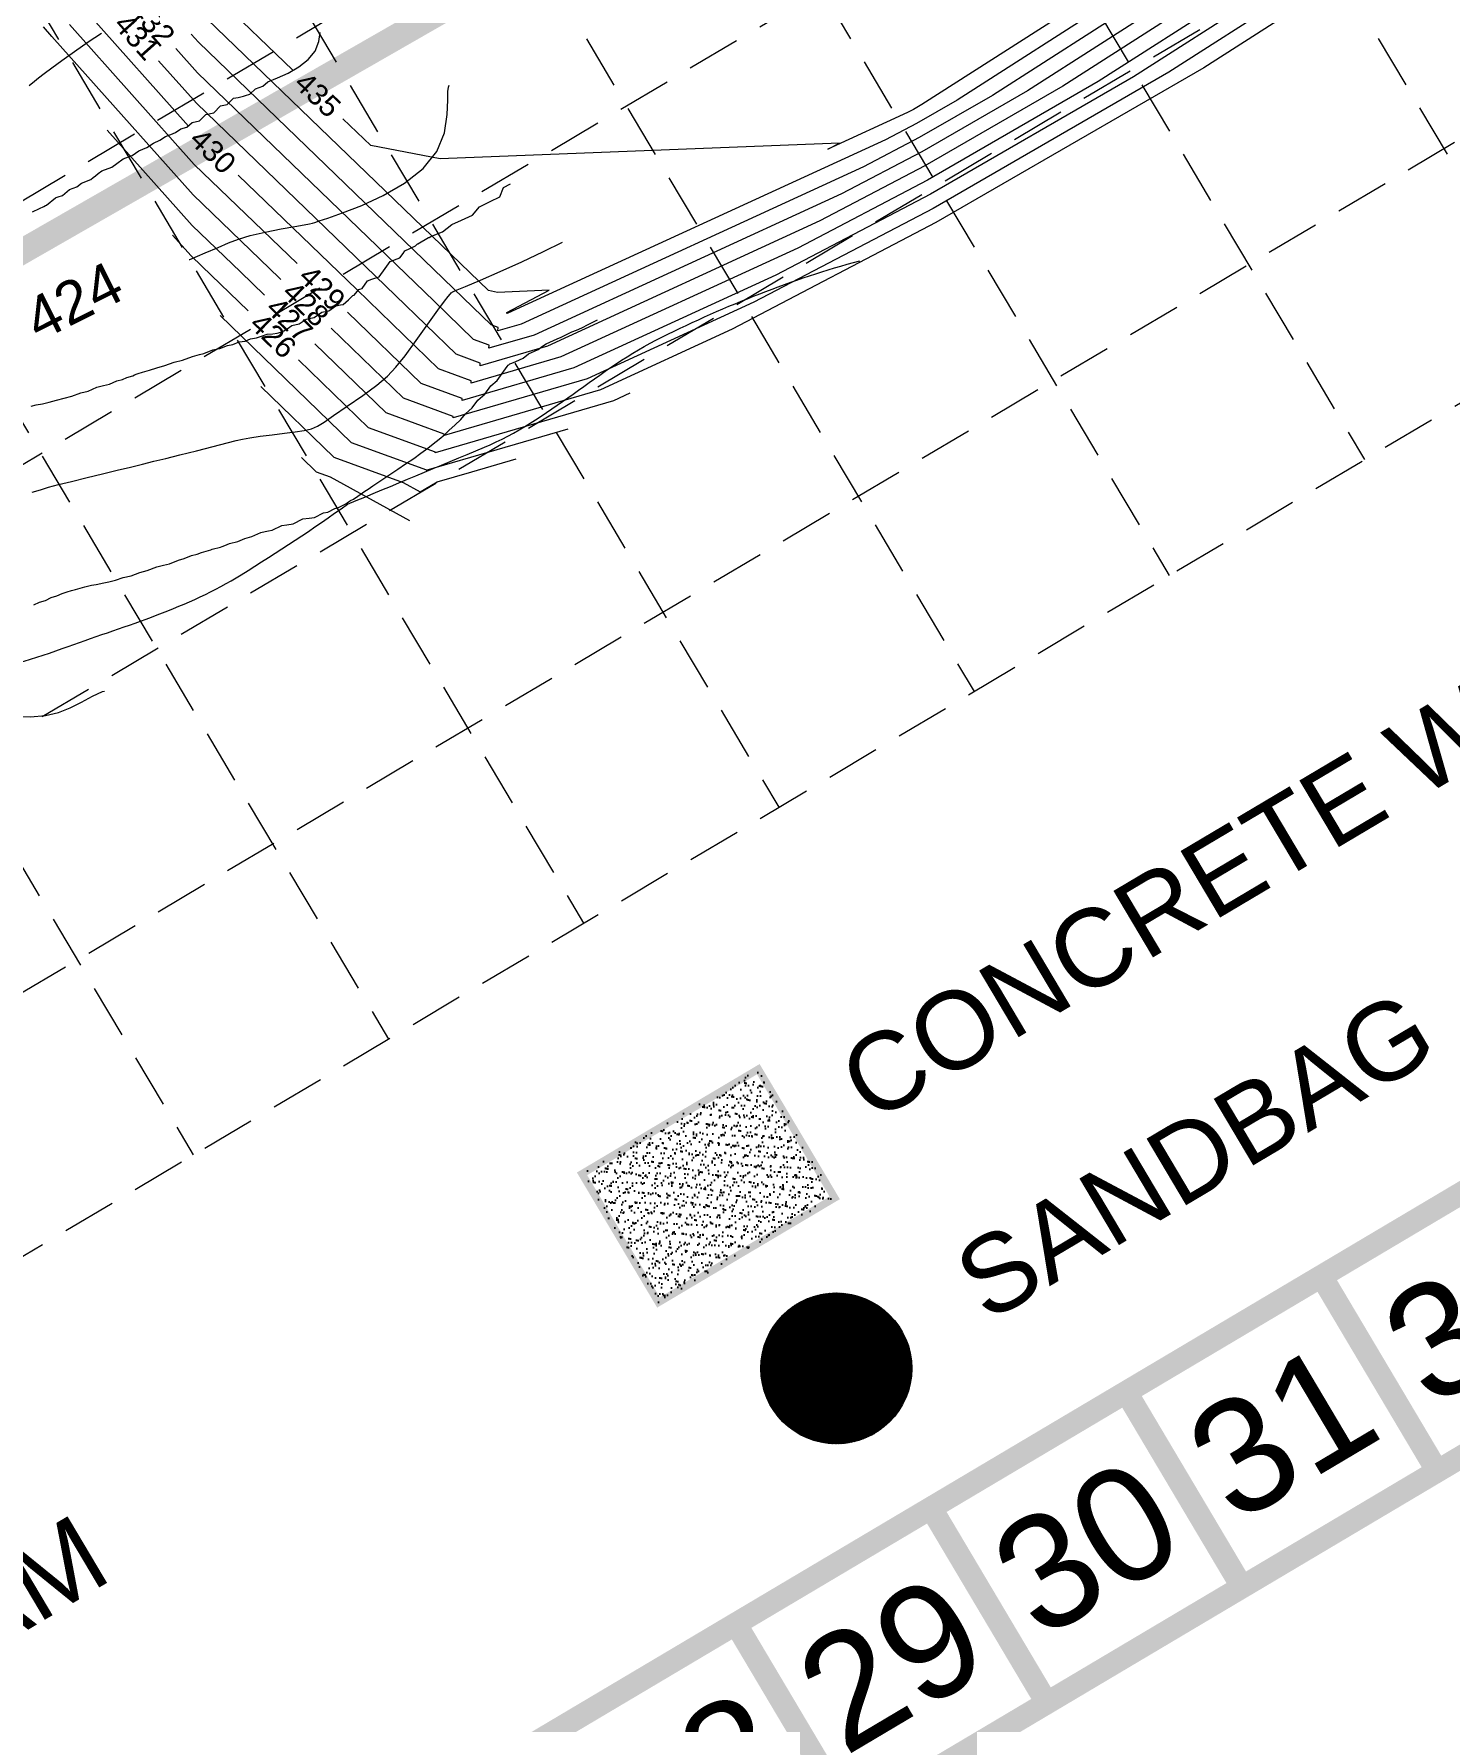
# Model space of a CAD drawing. Header units: inches. Extents: x 2527773 to 2531821, y 6906669 to 6910268.
# Drawn here: x 2530012.8 to 2530346.7, y 6907488.7 to 6907886.8 of the extents above; entities that cross this region are included whole.
import ezdxf
from ezdxf.enums import TextEntityAlignment as Align

# ---------------------------------------------------------------- set-up
doc = ezdxf.new("R2010")
doc.units = ezdxf.units.IN
doc.header["$MEASUREMENT"] = 0
doc.linetypes.add('DGN Style 2', pattern=[85.538802, 51.323281, -34.215521])
doc.linetypes.add('HIDDEN', pattern=[0.009525, 0.00635, -0.003175])
for name, color, linetype in [('BASE', 7, 'Continuous'), ('GRID', 254, 'HIDDEN'), ('LEGEND', 7, 'Continuous'), ('SILT FENCE', 200, 'Continuous')]:
    doc.layers.add(name, color=color, linetype=linetype)
for name, color, linetype, lineweight in [('Level 8', 7, 'Continuous', 0), ('SV-topo-25128(old) - SV-TOPO-CONT-MAJR-LINE', 253, 'DGN Style 2', 0), ('SV-topo-25128(old) - SV-TOPO-CONT-MINR-LINE', 253, 'DGN Style 2', 0), ('SV-topo-25128(old) - SV-TOPO-CONT-MINR-TXT1', 253, 'DGN Style 2', 0)]:
    doc.layers.add(name, color=color, linetype=linetype, lineweight=lineweight)
doc.styles.add("L200'", font='ARIAL.TTF', dxfattribs={"height": 0.001969})
doc.styles.get("Standard").update_dxf_attribs({"font": 'ARIAL.TTF'})
doc.styles.add('Style-WORKING', font='WORKING.shx')
doc.linetypes.add('GC 100 Yr Fp', pattern='A,1,-0.6,["100-YR FP",Style-WORKING,S=0.1,R=0,X=-0.4043,Y=-0.05],-0.6,4', length=6.2)

msp = doc.modelspace()

# ---------------------------------------------------------------- hatches: boundary and pattern name
at = {"layer": 'BASE'}
h = msp.add_hatch(dxfattribs=at)
h.set_pattern_fill('AR-SAND', color=30, scale=1.412349, angle=30.7037, style=0)
h.set_pattern_definition([(68.20371, (2531241.8561, 6908106.6432), (-1.466013, 2.2944396), [0, -2.1467704, 0, -2.4009932, 0, -2.295067]), (38.2037, (2531241.856, 6908106.6432), (0.113982, 4.703378), [0, -1.158126, 0, -1.934918, 0, -0.7414832]), (358.2037, (2531240.3625, 6908105.7562), (3.777623, 2.252615), [0, -0.7061745, 0, -2.542228, 0, -3.31902]), (348.2037, (2531240.3625, 6908105.7562), (3.017604, 3.233667), [0, -0.3530872, 0, -1.6665718, 0, -1.906671])])
h.paths.add_polyline_path([(2530201.74, 6907612.17), (2530183.72, 6907642.53), (2530142.14, 6907617.84), (2530160.17, 6907587.49)])
at = {"layer": 'GRID', "linetype": 'Continuous', "lineweight": 0}
h = msp.add_hatch(dxfattribs=at)
h.set_pattern_fill('ANSI31', color=3, style=0)
h.set_pattern_definition([(45, (-63.64654, -34.03957), (-0.0883883476483, 0.0883883476483), [])])
edge = h.paths.add_edge_path()
edge.add_arc((2530202.11, 6907571.93), 17.8, 0, 360)

# ---------------------------------------------------------------- linework, layer by layer
at = {"color": 35, "lineweight": 0}
for p, q in [((2530307.49, 6907924.64), (2530222.28, 6907870.11)), ((2530308.89, 6907921.3), (2530230.6, 6907871.19)), ((2530310.3, 6907917.97), (2530238.92, 6907872.28)), ((2530311.7, 6907914.63), (2530247.24, 6907873.37)), ((2530313.1, 6907911.3), (2530255.55, 6907874.46)), ((2530314.51, 6907907.96), (2530263.87, 6907875.55)), ((2530315.91, 6907904.63), (2530272.19, 6907876.64)), ((2530073.89, 6907878.22), (2530052.15, 6907899.21)), ((2530317.32, 6907901.29), (2530280.51, 6907877.73)), ((2530318.72, 6907897.96), (2530288.82, 6907878.82)), ((2530049.3, 6907865.04), (2530025.49, 6907891.74)), ((2530120.05, 6907826.21), (2530053.74, 6907890.24)), ((2530017.1, 6907886.21), (2530015.12, 6907888.43)), ((2530050.45, 6907848.81), (2530017.1, 6907886.21)), ((2530050.69, 6907856.01), (2530021.29, 6907888.97)), ((2530051.66, 6907884.81), (2530049.95, 6907886.73)), ((2530051.42, 6907877.61), (2530046.31, 6907883.34)), ((2530116.4, 6907822.31), (2530051.66, 6907884.81)), ((2530051.18, 6907870.41), (2530042.21, 6907880.47)), ((2530288.82, 6907878.82), (2530225.62, 6907842.28)), ((2530107.26, 6907823.7), (2530051.42, 6907877.61)), ((2530255.55, 6907874.46), (2530222.98, 6907855.63)), ((2530263.87, 6907875.55), (2530223.64, 6907852.29)), ((2530272.19, 6907876.64), (2530224.3, 6907848.96)), ((2530280.51, 6907877.73), (2530224.96, 6907845.62)), ((2530098.12, 6907825.08), (2530051.18, 6907870.41)), ((2530230.6, 6907871.19), (2530221.01, 6907865.65)), ((2530238.92, 6907872.28), (2530221.66, 6907862.31)), ((2530247.24, 6907873.37), (2530222.32, 6907858.97)), ((2530092.29, 6907860.46), (2530085.76, 6907866.76)), ((2530218.88, 6907868.22), (2530200.09, 6907859.58)), ((2530220.35, 6907868.99), (2530218.88, 6907868.22)), ((2530222.28, 6907870.11), (2530220.35, 6907868.99)), ((2530050.2, 6907841.61), (2530030.13, 6907864.11)), ((2530221.66, 6907862.31), (2530208.54, 6907855.43)), ((2530221.01, 6907865.65), (2530213.71, 6907861.83)), ((2530108.71, 6907857.33), (2530092.29, 6907860.46)), ((2530202.87, 6907861.05), (2530108.71, 6907857.33)), ((2530213.71, 6907861.83), (2530124.66, 6907820.9)), ((2530200.09, 6907859.58), (2530202.87, 6907861.05)), ((2530222.32, 6907858.97), (2530203.37, 6907849.04)), ((2530074.95, 6907832.59), (2530050.69, 6907856.01)), ((2530208.54, 6907855.43), (2530127.78, 6907818.32)), ((2530222.98, 6907855.63), (2530198.2, 6907842.65)), ((2530088.99, 6907826.47), (2530061.04, 6907853.45)), ((2530223.64, 6907852.29), (2530193.04, 6907836.26)), ((2530070.71, 6907829.24), (2530050.45, 6907848.81)), ((2530203.37, 6907849.04), (2530130.89, 6907815.74)), ((2530224.3, 6907848.96), (2530187.87, 6907829.87)), ((2530198.2, 6907842.65), (2530134, 6907813.15)), ((2530225.62, 6907842.28), (2530177.53, 6907817.09)), ((2530224.96, 6907845.62), (2530182.7, 6907823.48)), ((2530049.96, 6907834.41), (2530045.58, 6907839.32)), ((2530061.58, 6907830.63), (2530050.2, 6907841.61)), ((2530052.44, 6907832.01), (2530049.96, 6907834.41)), ((2530193.04, 6907836.26), (2530137.12, 6907810.57)), ((2530063.38, 6907821.42), (2530052.44, 6907832.01)), ((2530067.24, 6907825.14), (2530061.58, 6907830.63)), ((2530071.1, 6907828.87), (2530070.71, 6907829.24)), ((2530108.3, 6907807.76), (2530088.99, 6907826.47)), ((2530187.87, 6907829.87), (2530140.23, 6907807.98)), ((2530112.42, 6907811.23), (2530098.12, 6907825.08)), ((2530116.54, 6907814.7), (2530107.26, 6907823.7)), ((2530122.18, 6907825.81), (2530120.05, 6907826.21)), ((2530134.35, 6907826.29), (2530122.18, 6907825.81)), ((2530124.43, 6907821.06), (2530134.35, 6907826.29)), ((2530182.7, 6907823.48), (2530143.34, 6907805.4)), ((2530056.8, 6907820.33), (2530087.68, 6907790.41)), ((2530104.17, 6907804.29), (2530086.81, 6907821.12)), ((2530120.67, 6907818.18), (2530116.4, 6907822.31)), ((2530124.41, 6907820.83), (2530124.43, 6907821.06)), ((2530124.66, 6907820.9), (2530124.41, 6907820.83)), ((2530100.05, 6907800.82), (2530082.95, 6907817.39)), ((2530120.25, 6907813.35), (2530116.54, 6907814.7)), ((2530130.89, 6907815.74), (2530120.19, 6907812.61)), ((2530122.37, 6907817.55), (2530120.67, 6907818.18)), ((2530127.78, 6907818.32), (2530122.3, 6907816.72)), ((2530122.3, 6907816.72), (2530122.37, 6907817.55)), ((2530177.53, 6907817.09), (2530146.46, 6907802.81)), ((2530095.93, 6907797.35), (2530079.09, 6907813.66)), ((2530118.13, 6907809.14), (2530112.42, 6907811.23)), ((2530137.12, 6907810.57), (2530115.96, 6907804.39)), ((2530134, 6907813.15), (2530118.08, 6907808.5)), ((2530120.19, 6907812.61), (2530120.25, 6907813.35)), ((2530091.8, 6907793.88), (2530075.23, 6907809.93)), ((2530116.01, 6907804.94), (2530108.3, 6907807.76)), ((2530140.23, 6907807.98), (2530113.85, 6907800.28)), ((2530118.08, 6907808.5), (2530118.13, 6907809.14)), ((2530066.38, 6907803.59), (2530083.56, 6907786.94)), ((2530113.9, 6907800.74), (2530104.17, 6907804.29)), ((2530146.46, 6907802.81), (2530109.63, 6907792.06)), ((2530143.34, 6907805.4), (2530111.74, 6907796.17)), ((2530115.96, 6907804.39), (2530116.01, 6907804.94)), ((2530111.78, 6907796.53), (2530100.05, 6907800.82)), ((2530149.57, 6907800.23), (2530107.52, 6907787.96)), ((2530113.85, 6907800.28), (2530113.9, 6907800.74)), ((2530153.44, 6907802), (2530149.57, 6907800.23)), ((2530109.66, 6907792.33), (2530095.93, 6907797.35)), ((2530111.74, 6907796.17), (2530111.78, 6907796.53)), ((2530107.54, 6907788.12), (2530091.8, 6907793.88)), ((2530105.41, 6907783.85), (2530138.88, 6907793.61)), ((2530109.63, 6907792.06), (2530109.66, 6907792.33)), ((2530075.96, 6907786.84), (2530079.43, 6907783.47)), ((2530083.56, 6907786.94), (2530099.96, 6907780.94)), ((2530087.68, 6907790.41), (2530105.42, 6907783.92)), ((2530107.52, 6907787.96), (2530107.54, 6907788.12)), ((2530116.12, 6907783.48), (2530126.61, 6907786.54)), ((2530079.43, 6907783.47), (2530082.76, 6907782.26)), ((2530105.42, 6907783.92), (2530105.41, 6907783.85)), ((2530107.96, 6907781.07), (2530116.12, 6907783.48)), ((2530082.76, 6907782.26), (2530101.43, 6907772.02)), ((2530099.96, 6907780.94), (2530103.94, 6907778.76)), ((2530103.94, 6907778.76), (2530107.96, 6907781.07))]:
    msp.add_line(p, q, dxfattribs=at)
at = {"layer": 'BASE', "const_width": 5.36}
for points in [[(2528870.47, 6906672.72), (2531817.24, 6908422.65), (2530723.54, 6910264.38), (2527776.77, 6908514.46)], [(2528889.08, 6906746.04), (2531744.04, 6908441.33), (2530704.89, 6910191.06), (2527850.59, 6908496.12)]]:
    msp.add_lwpolyline(points, close=True, dxfattribs=at)
at = {"layer": 'BASE', "color": 30, "const_width": 1.77}
msp.add_lwpolyline([(2530160.17, 6907587.49), (2530201.74, 6907612.17), (2530183.72, 6907642.53), (2530142.14, 6907617.84)], close=True, dxfattribs=at)
at = {"layer": 'BASE', "const_width": 5.36}
for points in [[(2530343.85, 6907547.69), (2530316.51, 6907593.73)], [(2530297.81, 6907520.34), (2530270.47, 6907566.39)], [(2530251.77, 6907493), (2530224.43, 6907539.04)], [(2530205.72, 6907465.66), (2530178.38, 6907511.7)]]:
    msp.add_lwpolyline(points, dxfattribs=at)
at = {"layer": 'GRID', "color": 252, "linetype": 'HIDDEN', "lineweight": 0, "ltscale": 2000}
for p, q in [((2529415.63, 6909425.4), (2530372.74, 6907813.68)), ((2529369.58, 6909398.06), (2530326.69, 6907786.34)), ((2529323.54, 6909370.72), (2530280.65, 6907759)), ((2529277.5, 6909343.38), (2530234.61, 6907731.66)), ((2529231.45, 6909316.03), (2530188.56, 6907704.31)), ((2529185.41, 6909288.69), (2530142.52, 6907676.97)), ((2529139.37, 6909261.35), (2530096.48, 6907649.63)), ((2529093.32, 6909234.01), (2530050.43, 6907622.29)), ((2528698.92, 6907068.82), (2531553.61, 6908764.06)), ((2528726.27, 6907022.78), (2531580.95, 6908718.02)), ((2528753.61, 6906976.74), (2531608.3, 6908671.98)), ((2528780.95, 6906930.69), (2531635.64, 6908625.93)), ((2528808.29, 6906884.65), (2531662.98, 6908579.89))]:
    msp.add_line(p, q, dxfattribs=at)
at = {"layer": 'GRID', "color": 3, "linetype": 'Continuous', "lineweight": 0}
msp.add_circle((2530202.11, 6907571.93), 17.8, dxfattribs=at)
at = {"layer": 'Level 8', "color": 192, "linetype": 'GC 100 Yr Fp', "lineweight": 0, "ltscale": 200}
for points in [[(2530160.99, 6907815.27), (2530176.18, 6907822.76), (2530191.73, 6907829), (2530207.64, 6907833.25)], [(2530119.1, 6907789.26), (2530134.27, 6907795.58), (2530145.83, 6907807.78), (2530160.99, 6907815.27)], [(2530086.86, 6907775.85), (2530097.6, 6907780.32), (2530108.35, 6907784.79), (2530119.1, 6907789.26)], [(2530061.77, 6907759.19), (2530070.36, 6907764.52), (2530078.68, 6907770.02), (2530086.86, 6907775.85)], [(2530020.97, 6907742.29), (2530035.03, 6907747.32), (2530049.17, 6907751.37), (2530061.77, 6907759.19)], [(2529997.07, 6907737.56), (2530004.8, 6907736.38), (2530013.21, 6907739.51), (2530020.97, 6907742.29)]]:
    msp.add_open_spline(points, degree=3, dxfattribs=at)
at = {"layer": 'SILT FENCE', "linetype": 'Continuous', "lineweight": 0, "const_width": 6}
msp.add_lwpolyline([(2529882.22, 6907768.58), (2529908.15, 6907776.99), (2530566.24, 6908154.51), (2530589.62, 6908116.25), (2530949.89, 6908333.06)], dxfattribs=at)
at = {"layer": 'SV-topo-25128(old) - SV-TOPO-CONT-MAJR-LINE', "color": 35, "lineweight": 0}
for p, q in [((2530080.07, 6907884.97), (2530080.4, 6907887.11)), ((2530077.56, 6907880.74), (2530079.19, 6907882.75)), ((2530079.19, 6907882.75), (2530080.07, 6907884.97)), ((2530072.86, 6907877.56), (2530075.36, 6907879.01)), ((2530075.36, 6907879.01), (2530077.56, 6907880.74)), ((2530065.09, 6907873.83), (2530066.83, 6907874.43)), ((2530066.83, 6907874.43), (2530068.05, 6907875.51)), ((2530068.05, 6907875.51), (2530070.33, 6907876.39)), ((2530070.33, 6907876.39), (2530072.86, 6907877.56)), ((2530058.46, 6907870.1), (2530059.93, 6907871.62)), ((2530059.93, 6907871.62), (2530061.02, 6907871.82)), ((2530061.02, 6907871.82), (2530061.65, 6907871.94)), ((2530061.65, 6907871.94), (2530062.01, 6907872.01)), ((2530062.01, 6907872.01), (2530062.29, 6907872.09)), ((2530062.29, 6907872.09), (2530062.79, 6907872.26)), ((2530062.79, 6907872.26), (2530063.8, 6907872.61)), ((2530063.8, 6907872.61), (2530065.09, 6907873.83)), ((2530050.19, 6907865.91), (2530051.95, 6907866.31)), ((2530051.95, 6907866.31), (2530053.41, 6907867.78)), ((2530053.41, 6907867.78), (2530055.3, 6907868.16)), ((2530055.3, 6907868.16), (2530056.83, 6907869.8)), ((2530056.83, 6907869.8), (2530058.46, 6907870.1)), ((2530042.56, 6907861.69), (2530043.9, 6907862.56)), ((2530043.9, 6907862.56), (2530045.13, 6907863.09)), ((2530045.13, 6907863.09), (2530046.29, 6907863.54)), ((2530046.29, 6907863.54), (2530047.52, 6907864.4)), ((2530047.52, 6907864.4), (2530048.89, 6907864.81)), ((2530048.89, 6907864.81), (2530050.19, 6907865.91)), ((2530036.02, 6907858.11), (2530037.64, 6907859.24)), ((2530037.64, 6907859.24), (2530039.48, 6907860)), ((2530039.48, 6907860), (2530041.04, 6907861.03)), ((2530041.04, 6907861.03), (2530042.56, 6907861.69)), ((2530028.01, 6907853.82), (2530028.9, 6907854.49)), ((2530028.9, 6907854.49), (2530031.21, 6907855.35)), ((2530031.21, 6907855.35), (2530032.41, 6907856.22)), ((2530032.41, 6907856.22), (2530033.9, 6907857.28)), ((2530033.9, 6907857.28), (2530036.02, 6907858.11)), ((2530021.28, 6907850.1), (2530023.01, 6907850.71)), ((2530023.01, 6907850.71), (2530024.05, 6907851.6)), ((2530024.05, 6907851.6), (2530026.25, 6907852.4)), ((2530026.25, 6907852.4), (2530026.86, 6907852.91)), ((2530026.86, 6907852.91), (2530027.35, 6907853.31)), ((2530027.35, 6907853.31), (2530028.01, 6907853.82)), ((2530015.17, 6907846.1), (2530015.63, 6907846.33)), ((2530015.63, 6907846.33), (2530015.81, 6907846.42)), ((2530015.81, 6907846.42), (2530017.93, 6907848.1)), ((2530017.93, 6907848.1), (2530018.11, 6907848.17)), ((2530018.11, 6907848.17), (2530018.57, 6907848.34)), ((2530018.57, 6907848.34), (2530019.58, 6907848.69)), ((2530019.58, 6907848.69), (2530021.28, 6907850.1)), ((2530012.49, 6907844.83), (2530014.18, 6907845.62)), ((2530014.18, 6907845.62), (2530015.17, 6907846.1))]:
    msp.add_line(p, q, dxfattribs=at)
at = {"layer": 'SV-topo-25128(old) - SV-TOPO-CONT-MAJR-LINE', "color": 5, "lineweight": 0, "flags": 128}
msp.add_lwpolyline([(2529857.8, 6907730.36), (2529857.8, 6907732.77), (2529857.97, 6907735.94), (2529858.47, 6907739.79), (2529859.6, 6907744.12), (2529861.49, 6907748.66), (2529863.71, 6907752.88), (2529865.69, 6907756.2), (2529866.98, 6907758.29), (2529867.69, 6907759.89), (2529868.05, 6907762.01), (2529868.53, 6907765.3), (2529870.5, 6907768.95), (2529875.54, 6907771.83), (2529884.5, 6907773.05), (2529895.15, 6907772.92), (2529904.51, 6907772.05), (2529910.35, 6907770.92), (2529913.44, 6907769.64), (2529915.32, 6907768.17), (2529917.3, 6907766.57), (2529919.84, 6907765.04), (2529923.2, 6907763.86), (2529927.49, 6907763.21), (2529932.25, 6907762.97), (2529936.86, 6907762.91), (2529940.88, 6907762.83), (2529944.49, 6907762.48), (2529948.04, 6907761.59), (2529951.75, 6907760.04), (2529955.36, 6907758.09), (2529958.49, 6907756.17), (2529960.89, 6907754.55), (2529962.95, 6907753.03), (2529965.21, 6907751.28), (2529968.02, 6907749.02), (2529971.06, 6907746.16), (2529973.83, 6907742.62), (2529975.91, 6907738.49), (2529977.35, 6907734.38), (2529978.29, 6907731.01), (2529978.88, 6907728.92), (2529979.25, 6907727.83), (2529979.51, 6907727.24), (2529979.87, 6907726.78), (2529980.81, 6907726.4), (2529982.87, 6907726.2), (2529986.32, 6907726.22), (2529990.32, 6907726.37), (2529993.74, 6907726.56), (2529995.73, 6907726.69), (2529996.57, 6907726.77), (2529996.84, 6907726.8), (2529997.1, 6907726.79), (2529997.93, 6907726.7), (2529999.92, 6907726.48), (2530003.39, 6907726.13), (2530007.71, 6907725.8), (2530012.02, 6907725.7), (2530015.63, 6907725.99), (2530018.65, 6907726.68), (2530021.39, 6907727.75), (2530024.1, 6907729.13), (2530026.7, 6907730.54), (2530029.07, 6907731.64), (2530031.16, 6907732.22), (2530032.8, 6907732.46)], dxfattribs=at)
at = {"layer": 'SV-topo-25128(old) - SV-TOPO-CONT-MINR-LINE', "color": 35, "lineweight": 0}
for p, q in [((2530025.68, 6907884.88), (2530028.79, 6907886.95)), ((2530019.45, 6907880.52), (2530022.43, 6907882.63)), ((2530022.43, 6907882.63), (2530025.68, 6907884.88)), ((2530015.27, 6907877.43), (2530017.06, 6907878.78)), ((2530017.06, 6907878.78), (2530019.45, 6907880.52)), ((2530011.75, 6907874.59), (2530012.98, 6907875.62)), ((2530012.98, 6907875.62), (2530013.96, 6907876.42)), ((2530013.96, 6907876.42), (2530015.27, 6907877.43)), ((2530110.52, 6907873.21), (2530110.63, 6907874.21)), ((2530110.63, 6907874.21), (2530110.79, 6907874.68)), ((2530110.34, 6907867.74), (2530110.46, 6907871.16)), ((2530110.46, 6907871.16), (2530110.52, 6907873.21)), ((2530109.67, 6907863.46), (2530110.34, 6907867.74)), ((2530107.91, 6907859.02), (2530109.67, 6907863.46)), ((2530104.65, 6907855), (2530107.91, 6907859.02)), ((2530100.25, 6907851.54), (2530104.65, 6907855)), ((2530095.25, 6907848.64), (2530100.25, 6907851.54)), ((2530122.72, 6907848.35), (2530123.6, 6907850.57)), ((2530123.6, 6907850.57), (2530125.3, 6907851.42)), ((2530085.63, 6907844.55), (2530090.19, 6907846.31)), ((2530090.19, 6907846.31), (2530095.25, 6907848.64)), ((2530117.93, 6907846.02), (2530120.47, 6907847.24)), ((2530120.47, 6907847.24), (2530122.72, 6907848.35)), ((2530078.57, 6907842.15), (2530079.14, 6907842.31)), ((2530079.14, 6907842.31), (2530080.13, 6907842.65)), ((2530080.13, 6907842.65), (2530082.15, 6907843.35)), ((2530082.15, 6907843.35), (2530085.63, 6907844.55)), ((2530111.41, 6907841.85), (2530113.73, 6907842.85)), ((2530113.73, 6907842.85), (2530116.3, 6907844.01)), ((2530116.3, 6907844.01), (2530117.93, 6907846.02)), ((2530058.79, 6907837.5), (2530061.11, 6907838.4)), ((2530061.11, 6907838.4), (2530063.85, 6907839.22)), ((2530063.85, 6907839.22), (2530067.38, 6907840.03)), ((2530067.38, 6907840.03), (2530071.15, 6907840.78)), ((2530071.15, 6907840.78), (2530074.41, 6907841.37)), ((2530074.41, 6907841.37), (2530076.59, 6907841.76)), ((2530076.59, 6907841.76), (2530077.85, 6907842)), ((2530077.85, 6907842), (2530078.57, 6907842.15)), ((2530103.43, 6907837.29), (2530105.93, 6907838.74)), ((2530105.93, 6907838.74), (2530106.05, 6907838.79)), ((2530106.05, 6907838.79), (2530106.46, 6907838.97)), ((2530106.46, 6907838.97), (2530107.45, 6907839.38)), ((2530107.45, 6907839.38), (2530109.21, 6907840.12)), ((2530109.21, 6907840.12), (2530111.41, 6907841.85)), ((2530049.61, 6907833.6), (2530053.29, 6907835.12)), ((2530053.29, 6907835.12), (2530056.34, 6907836.43)), ((2530056.34, 6907836.43), (2530058.79, 6907837.5)), ((2530099.17, 6907833.95), (2530099.94, 6907835.01)), ((2530099.94, 6907835.01), (2530100.37, 6907835.58)), ((2530100.37, 6907835.58), (2530102.9, 6907836.75)), ((2530102.9, 6907836.75), (2530103.13, 6907837.02)), ((2530103.13, 6907837.02), (2530103.27, 6907837.17)), ((2530103.27, 6907837.17), (2530103.36, 6907837.24)), ((2530103.36, 6907837.24), (2530103.43, 6907837.29)), ((2530127.96, 6907833.03), (2530133.04, 6907835.46)), ((2530133.04, 6907835.46), (2530137.53, 6907837.69)), ((2530049.47, 6907833.55), (2530049.61, 6907833.6)), ((2530094.32, 6907829.49), (2530095.7, 6907831.42)), ((2530095.7, 6907831.42), (2530096.89, 6907833.07)), ((2530096.89, 6907833.07), (2530099.17, 6907833.95)), ((2530118.17, 6907828.71), (2530122.81, 6907830.71)), ((2530122.81, 6907830.71), (2530127.96, 6907833.03)), ((2530088.41, 6907825.16), (2530089.48, 6907826.51)), ((2530089.48, 6907826.51), (2530089.76, 6907826.59)), ((2530089.76, 6907826.59), (2530090.26, 6907826.76)), ((2530090.26, 6907826.76), (2530091.57, 6907828.54)), ((2530091.57, 6907828.54), (2530092.58, 6907828.89)), ((2530092.58, 6907828.89), (2530094.32, 6907829.49)), ((2530111.86, 6907826.05), (2530112.68, 6907826.4)), ((2530112.68, 6907826.4), (2530114.66, 6907827.23)), ((2530114.66, 6907827.23), (2530118.17, 6907828.71)), ((2530082.41, 6907821.42), (2530084.08, 6907822.65)), ((2530084.08, 6907822.65), (2530085.17, 6907822.84)), ((2530085.17, 6907822.84), (2530085.8, 6907822.96)), ((2530085.8, 6907822.96), (2530087.05, 6907824.01)), ((2530087.05, 6907824.01), (2530088.05, 6907825.08)), ((2530088.05, 6907825.08), (2530088.41, 6907825.16)), ((2530108.15, 6907821.59), (2530109.7, 6907823.72)), ((2530109.7, 6907823.72), (2530110.56, 6907824.86)), ((2530110.56, 6907824.86), (2530111.02, 6907825.41)), ((2530111.02, 6907825.41), (2530111.3, 6907825.7)), ((2530111.3, 6907825.7), (2530111.48, 6907825.85)), ((2530111.48, 6907825.85), (2530111.62, 6907825.94)), ((2530111.62, 6907825.94), (2530111.86, 6907826.05)), ((2530073.7, 6907817.99), (2530075.46, 6907818.39)), ((2530075.46, 6907818.39), (2530077.07, 6907819.49)), ((2530077.07, 6907819.49), (2530078.95, 6907819.86)), ((2530078.95, 6907819.86), (2530080.78, 6907821.13)), ((2530080.78, 6907821.13), (2530082.41, 6907821.42)), ((2530105.78, 6907818.29), (2530108.15, 6907821.59)), ((2530143.56, 6907818.2), (2530145.8, 6907819.31)), ((2530062.71, 6907814.33), (2530063.93, 6907814.86)), ((2530063.93, 6907814.86), (2530065.38, 6907815.05)), ((2530065.38, 6907815.05), (2530066.54, 6907815.5)), ((2530066.54, 6907815.5), (2530067.91, 6907815.91)), ((2530067.91, 6907815.91), (2530069.18, 6907816.06)), ((2530069.18, 6907816.06), (2530070.23, 6907816.22)), ((2530070.23, 6907816.22), (2530071.08, 6907816.42)), ((2530071.08, 6907816.42), (2530071.79, 6907816.73)), ((2530071.79, 6907816.73), (2530072.57, 6907817.22)), ((2530072.57, 6907817.22), (2530073.7, 6907817.99)), ((2530100.39, 6907810.87), (2530103.01, 6907814.44)), ((2530103.01, 6907814.44), (2530105.78, 6907818.29)), ((2530133.68, 6907813.67), (2530136.25, 6907814.83)), ((2530136.25, 6907814.83), (2530137.19, 6907815.27)), ((2530137.19, 6907815.27), (2530139.73, 6907816.49)), ((2530139.73, 6907816.49), (2530140.8, 6907816.91)), ((2530140.8, 6907816.91), (2530142.06, 6907817.45)), ((2530142.06, 6907817.45), (2530143.56, 6907818.2)), ((2530047.94, 6907809.83), (2530050.25, 6907810.69)), ((2530050.25, 6907810.69), (2530051.89, 6907811.12)), ((2530051.89, 6907811.12), (2530052.96, 6907811.39)), ((2530052.96, 6907811.39), (2530055.08, 6907812.23)), ((2530055.08, 6907812.23), (2530055.84, 6907812.4)), ((2530055.84, 6907812.4), (2530056.69, 6907812.55)), ((2530056.69, 6907812.55), (2530058.53, 6907813.31)), ((2530058.53, 6907813.31), (2530059.74, 6907813.48)), ((2530059.74, 6907813.48), (2530061.26, 6907814.14)), ((2530061.26, 6907814.14), (2530062.71, 6907814.33)), ((2530098.26, 6907808.17), (2530100.39, 6907810.87)), ((2530128.29, 6907810.26), (2530129.49, 6907811.3)), ((2530129.49, 6907811.3), (2530131.81, 6907812.3)), ((2530131.81, 6907812.3), (2530132.78, 6907813.09)), ((2530132.78, 6907813.09), (2530133.68, 6907813.67)), ((2530036.62, 6907806.33), (2530036.8, 6907806.43)), ((2530036.8, 6907806.43), (2530036.98, 6907806.5)), ((2530036.98, 6907806.5), (2530037.44, 6907806.67)), ((2530037.44, 6907806.67), (2530038.45, 6907807.02)), ((2530038.45, 6907807.02), (2530040.09, 6907807.42)), ((2530040.09, 6907807.42), (2530041.82, 6907808.03)), ((2530041.82, 6907808.03), (2530043.77, 6907808.53)), ((2530043.77, 6907808.53), (2530045.96, 6907809.32)), ((2530045.96, 6907809.32), (2530047.94, 6907809.83)), ((2530096.25, 6907806.03), (2530098.26, 6907808.17)), ((2530122.1, 6907805.05), (2530123.28, 6907806.7)), ((2530123.28, 6907806.7), (2530124.06, 6907807.76)), ((2530124.06, 6907807.76), (2530124.49, 6907808.33)), ((2530124.49, 6907808.33), (2530124.72, 6907808.61)), ((2530124.72, 6907808.61), (2530124.86, 6907808.75)), ((2530124.86, 6907808.75), (2530124.95, 6907808.83)), ((2530124.95, 6907808.83), (2530125.02, 6907808.87)), ((2530125.02, 6907808.87), (2530125.14, 6907808.93)), ((2530125.14, 6907808.93), (2530125.55, 6907809.1)), ((2530125.55, 6907809.1), (2530126.54, 6907809.52)), ((2530126.54, 6907809.52), (2530128.29, 6907810.26)), ((2530023.92, 6907802.09), (2530025.63, 6907802.51)), ((2530025.63, 6907802.51), (2530027.72, 6907803.42)), ((2530027.72, 6907803.42), (2530029.28, 6907803.81)), ((2530029.28, 6907803.81), (2530030.71, 6907804.16)), ((2530030.71, 6907804.16), (2530032.4, 6907804.95)), ((2530032.4, 6907804.95), (2530033.75, 6907805.28)), ((2530033.75, 6907805.28), (2530034.75, 6907805.76)), ((2530034.75, 6907805.76), (2530036.16, 6907806.1)), ((2530036.16, 6907806.1), (2530036.62, 6907806.33)), ((2530090.42, 6907801.48), (2530093.76, 6907803.93)), ((2530093.76, 6907803.93), (2530096.25, 6907806.03)), ((2530119.21, 6907801.81), (2530120.6, 6907803.74)), ((2530120.6, 6907803.74), (2530122.1, 6907805.05)), ((2530012.23, 6907798.92), (2530013.39, 6907799.24)), ((2530013.39, 6907799.24), (2530014.88, 6907799.53)), ((2530014.88, 6907799.53), (2530016.44, 6907799.92)), ((2530016.44, 6907799.92), (2530018.19, 6907800.41)), ((2530018.19, 6907800.41), (2530020, 6907800.85)), ((2530020, 6907800.85), (2530021.84, 6907801.3)), ((2530021.84, 6907801.3), (2530023.92, 6907802.09)), ((2530083.55, 6907796.76), (2530086.76, 6907798.95)), ((2530086.76, 6907798.95), (2530090.42, 6907801.48)), ((2530114.62, 6907797.14), (2530116.24, 6907798.57)), ((2530116.24, 6907798.57), (2530117.55, 6907800.36)), ((2530117.55, 6907800.36), (2530119.21, 6907801.81)), ((2530079.73, 6907794.24), (2530081.3, 6907795.22)), ((2530081.3, 6907795.22), (2530083.55, 6907796.76)), ((2530110.81, 6907793.32), (2530112.12, 6907794.49)), ((2530112.12, 6907794.49), (2530113.55, 6907795.79)), ((2530113.55, 6907795.79), (2530114.62, 6907797.14)), ((2530058.42, 6907790.31), (2530060.56, 6907790.86)), ((2530060.56, 6907790.86), (2530062.08, 6907791.21)), ((2530062.08, 6907791.21), (2530063.77, 6907791.5)), ((2530063.77, 6907791.5), (2530066.19, 6907791.85)), ((2530066.19, 6907791.85), (2530069.08, 6907792.23)), ((2530069.08, 6907792.23), (2530071.98, 6907792.6)), ((2530071.98, 6907792.6), (2530074.51, 6907792.91)), ((2530074.51, 6907792.91), (2530076.61, 6907793.22)), ((2530076.61, 6907793.22), (2530078.31, 6907793.63)), ((2530078.31, 6907793.63), (2530079.73, 6907794.24)), ((2530107.03, 6907790.07), (2530108.48, 6907791.15)), ((2530108.48, 6907791.15), (2530109.81, 6907792.25)), ((2530109.81, 6907792.25), (2530110.81, 6907793.32)), ((2530041.17, 6907785.95), (2530044, 6907786.64)), ((2530044, 6907786.64), (2530047.28, 6907787.45)), ((2530047.28, 6907787.45), (2530051.18, 6907788.44)), ((2530051.18, 6907788.44), (2530055.13, 6907789.45)), ((2530055.13, 6907789.45), (2530058.42, 6907790.31)), ((2530100.54, 6907785.37), (2530102.45, 6907786.65)), ((2530102.45, 6907786.65), (2530104.12, 6907787.87)), ((2530104.12, 6907787.87), (2530105.78, 6907789.02)), ((2530105.78, 6907789.02), (2530107.03, 6907790.07)), ((2530025.38, 6907782.09), (2530029.07, 6907782.98)), ((2530029.07, 6907782.98), (2530032.49, 6907783.82)), ((2530032.49, 6907783.82), (2530035.61, 6907784.59)), ((2530035.61, 6907784.59), (2530038.47, 6907785.29)), ((2530038.47, 6907785.29), (2530041.17, 6907785.95)), ((2530094.94, 6907781.57), (2530096.55, 6907782.66)), ((2530096.55, 6907782.66), (2530098.71, 6907784.1)), ((2530098.71, 6907784.1), (2530100.54, 6907785.37)), ((2530012.41, 6907778.65), (2530014.42, 6907779.25)), ((2530014.42, 6907779.25), (2530016.33, 6907779.81)), ((2530016.33, 6907779.81), (2530018.65, 6907780.44)), ((2530018.65, 6907780.44), (2530021.76, 6907781.21)), ((2530021.76, 6907781.21), (2530025.38, 6907782.09)), ((2530089.24, 6907777.74), (2530090.92, 6907778.89)), ((2530090.92, 6907778.89), (2530091.71, 6907779.38)), ((2530091.71, 6907779.38), (2530092.83, 6907780.15)), ((2530092.83, 6907780.15), (2530094.94, 6907781.57)), ((2530082.2, 6907773.96), (2530083.87, 6907774.85)), ((2530083.87, 6907774.85), (2530084.72, 6907775.06)), ((2530084.72, 6907775.06), (2530085.79, 6907775.63)), ((2530085.79, 6907775.63), (2530086.4, 6907775.95)), ((2530086.4, 6907775.95), (2530086.73, 6907776.16)), ((2530086.73, 6907776.16), (2530087.02, 6907776.36)), ((2530087.02, 6907776.36), (2530087.52, 6907776.73)), ((2530087.52, 6907776.73), (2530088.23, 6907777.03)), ((2530088.23, 6907777.03), (2530089.24, 6907777.74)), ((2530069.02, 6907769.72), (2530071.34, 6907770.82)), ((2530071.34, 6907770.82), (2530072.55, 6907770.99)), ((2530072.55, 6907770.99), (2530073.99, 6907771.18)), ((2530073.99, 6907771.18), (2530076.32, 6907772.36)), ((2530076.32, 6907772.36), (2530077.77, 6907772.54)), ((2530077.77, 6907772.54), (2530079.03, 6907772.7)), ((2530079.03, 6907772.7), (2530081.15, 6907773.8)), ((2530081.15, 6907773.8), (2530082.2, 6907773.96)), ((2530058.98, 6907766.52), (2530060.95, 6907767.02)), ((2530060.95, 6907767.02), (2530062.61, 6907767.75)), ((2530062.61, 6907767.75), (2530064.26, 6907768.18)), ((2530064.26, 6907768.18), (2530066.35, 6907769.12)), ((2530066.35, 6907769.12), (2530067.42, 6907769.4)), ((2530067.42, 6907769.4), (2530068.18, 6907769.57)), ((2530068.18, 6907769.57), (2530069.02, 6907769.72)), ((2530044.83, 6907761.78), (2530046.96, 6907762.66)), ((2530046.96, 6907762.66), (2530048.31, 6907762.99)), ((2530048.31, 6907762.99), (2530049.99, 6907763.7)), ((2530049.99, 6907763.7), (2530051.4, 6907764.04)), ((2530051.4, 6907764.04), (2530052.42, 6907764.47)), ((2530052.42, 6907764.47), (2530054.06, 6907764.87)), ((2530054.06, 6907764.87), (2530054.6, 6907765.08)), ((2530054.6, 6907765.08), (2530054.92, 6907765.19)), ((2530054.92, 6907765.19), (2530056.87, 6907765.69)), ((2530056.87, 6907765.69), (2530057.25, 6907765.82)), ((2530057.25, 6907765.82), (2530057.89, 6907766.07)), ((2530057.89, 6907766.07), (2530058.98, 6907766.52)), ((2530033.94, 6907758.51), (2530035.78, 6907758.95)), ((2530035.78, 6907758.95), (2530037.88, 6907759.73)), ((2530037.88, 6907759.73), (2530039.59, 6907760.15)), ((2530039.59, 6907760.15), (2530041.84, 6907761.04)), ((2530041.84, 6907761.04), (2530043.4, 6907761.43)), ((2530043.4, 6907761.43), (2530044.83, 6907761.78)), ((2530018.3, 6907754.23), (2530019.49, 6907754.78)), ((2530019.49, 6907754.78), (2530020.74, 6907755.14)), ((2530020.74, 6907755.14), (2530021.74, 6907755.44)), ((2530021.74, 6907755.44), (2530022.7, 6907755.72)), ((2530022.7, 6907755.72), (2530023.74, 6907756.01)), ((2530023.74, 6907756.01), (2530024.9, 6907756.33)), ((2530024.9, 6907756.33), (2530026.46, 6907756.71)), ((2530026.46, 6907756.71), (2530027.51, 6907756.87)), ((2530027.51, 6907756.87), (2530029.32, 6907757.31)), ((2530029.32, 6907757.31), (2530030.54, 6907757.51)), ((2530030.54, 6907757.51), (2530032.09, 6907757.91)), ((2530032.09, 6907757.91), (2530033.94, 6907758.51)), ((2530012.81, 6907752.05), (2530014.17, 6907752.74)), ((2530014.17, 6907752.74), (2530015.59, 6907753.13)), ((2530015.59, 6907753.13), (2530016.89, 6907753.84)), ((2530016.89, 6907753.84), (2530018.3, 6907754.23))]:
    msp.add_line(p, q, dxfattribs=at)

# ---------------------------------------------------------------- texts
at = {"color": 35, "lineweight": 0}
for s, rotation, p in [('431', 311.7286, (2530037.17, 6907886.11)), ('432', 311.7286, (2530040.82, 6907889.5)), ('435', 316.0048, (2530079.82, 6907872.49)), ('430', 315.3687, (2530055.1, 6907859.18)), ('429', 315.9495, (2530080.88, 6907826.86)), ('428', 315.9105, (2530077.02, 6907823.13)), ('427', 315.9105, (2530073.17, 6907819.4)), ('426', 315.9105, (2530069.31, 6907815.67))]:
    msp.add_text(s, height=5, rotation=rotation, dxfattribs=at).set_placement(p, align=Align.MIDDLE_CENTER)
at = {"layer": 'BASE'}
for s, p in [('32', (2530353.21, 6907584.38)), ('31', (2530307.16, 6907557.04)), ('30', (2530261.12, 6907529.69)), ('29', (2530215.08, 6907502.35)), ('28', (2530169.03, 6907475.01))]:
    msp.add_text(s, height=26.775, rotation=30.7037, dxfattribs=at).set_placement(p, align=Align.MIDDLE_CENTER)
at = {"layer": 'LEGEND', "style": "L200'"}
for s, height, p in [('CONCRETE WASHOUT', 18.2601, (2530210.43, 6907629.48)), ('SANDBAG', 18.26, (2530237.73, 6907582.58)), ('RIPRAP / ROCK DAM', 18.2601, (2529813.79, 6907392.87))]:
    msp.add_text(s, height=height, rotation=30.7037, dxfattribs=at).set_placement(p)
at = {"layer": 'SV-topo-25128(old) - SV-TOPO-CONT-MINR-TXT1', "color": 35, "lineweight": 0}
msp.add_text('424', height=10, rotation=26.7242, dxfattribs=at).set_placement((2530022.17, 6907823.79), align=Align.MIDDLE_CENTER)

doc.saveas('drawing.dxf')
